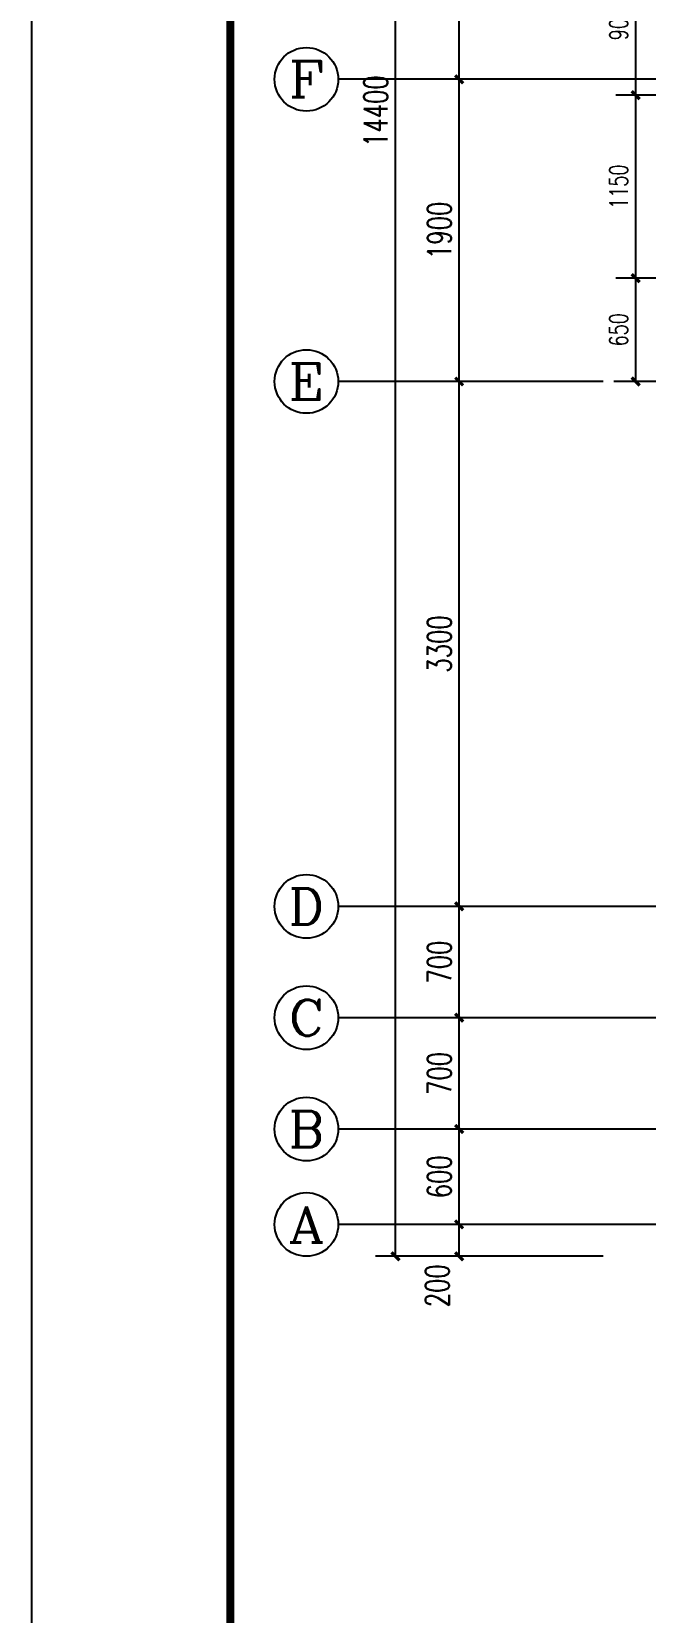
# Model space of a CAD drawing. Extents: x -287580 to -53108, y -522338 to -82629.
# Drawn here: x -157666 to -153807, y -475361 to -465422 of the extents above; entities that cross this region are included whole.
import ezdxf
from ezdxf.enums import TextEntityAlignment as Align

# ---------------------------------------------------------------- set-up
doc = ezdxf.new("R2010")
doc.units = 0
doc.header["$LTSCALE"] = 1000
doc.header["$MEASUREMENT"] = 0
doc.linetypes.add('DOTE', pattern=[2.42, 2, -0.2, 0.02, -0.2])
for name, color, linetype in [('AXIS', 3, 'Continuous'), ('AXIS_TEXT', 7, 'Continuous'), ('DOTE', 99, 'Continuous'), ('PUB_TITLE', 146, 'Continuous'), ('TWT_DIM', 3, 'Continuous')]:
    doc.layers.add(name, color=color, linetype=linetype)
doc.styles.add('_TCH_AXIS', font='COMPLEX', dxfattribs={"bigfont": 'GBCBIG'})
doc.styles.add('_TCH_DIM_T3', font='SIMPLEX', dxfattribs={"width": 0.705882, "bigfont": 'GBCBIG'})
doc.styles.add('COMPLEX', font='COMPLEX')
doc.dimstyles.new('_TCH_ARCH&&50', dxfattribs={"dimtxt": 148.75, "dimasz": 50, "dimexe": 125, "dimexo": 150, "dimgap": 50, "dimtad": 1, "dimdec": 0, "dimzin": 0, "dimdsep": 46, "dimtxsty": '_TCH_DIM_T3', "dimblk": 'ARCHTICK', "dimcen": 0.09, "dimclrt": 7, "dimazin": 2, "dimtfac": 1, "dimtdec": 0, "dimtix": 1, "dimtmove": 2, "dimatfit": 3, "dimfxl": 0, "dimtolj": 1, "dimtzin": 0, "dimarcsym": 0})
doc.dimstyles.new('_TWT_ARCH&&50', dxfattribs={"dimtxt": 114.75, "dimasz": 50, "dimexe": 125, "dimexo": 150, "dimgap": 50, "dimtad": 1, "dimdec": 0, "dimzin": 0, "dimdsep": 46, "dimtxsty": '_TCH_DIM_T3', "dimblk": 'ARCHTICK', "dimcen": 0.09, "dimclrd": 4, "dimclre": 4, "dimclrt": 4, "dimazin": 2, "dimtfac": 1, "dimtdec": 0, "dimtix": 1, "dimtmove": 2, "dimatfit": 3, "dimfxl": 0, "dimtolj": 1, "dimtzin": 0, "dimarcsym": 0})

# ---------------------------------------------------------------- blocks, each defined once
blk = doc.blocks.new('_ArchTick')
at = {"color": 0, "linetype": 'ByBlock', "const_width": 0.4}
blk.add_lwpolyline([(-0.5, -0.5), (0.5, 0.5)], dxfattribs=at)
blk = doc.blocks.new('*D160')
at = {"layer": 'AXIS', "color": 0, "lineweight": -2}
for p, q in [((-154073, -472921.5), (-155103.2, -472921.5)), ((-154978.2, -473121.5), (-154978.2, -472921.5)), ((-154073, -473121.5), (-155103.2, -473121.5))]:
    blk.add_line(p, q, dxfattribs=at)
at = {"layer": 'Defpoints', "color": 0}
for p in [(-154978.2, -472921.5), (-153923, -472921.5), (-153923, -473121.5)]:
    blk.add_point(p, dxfattribs=at)
at = {"layer": 'AXIS', "color": 0, "lineweight": -2, "xscale": 50, "yscale": 50, "zscale": 50}
for p, rotation in [((-154978.2, -472921.5), 90), ((-154978.2, -473121.5), 270)]:
    blk.add_blockref('_ArchTick', p, dxfattribs=dict(at, rotation=rotation))
at = {"layer": 'AXIS', "color": 7, "insert": (-155115.7, -473306.5), "char_height": 148.75, "attachment_point": 5, "rotation": 90, "style": '_TCH_DIM_T3'}
blk.add_mtext('\\A1;200', dxfattribs=at)
blk = doc.blocks.new('*D161')
at = {"layer": 'AXIS', "color": 0, "lineweight": -2}
for p, q in [((-154073, -472321.5), (-155103.2, -472321.5)), ((-154978.2, -472921.5), (-154978.2, -472321.5)), ((-154073, -472921.5), (-155103.2, -472921.5))]:
    blk.add_line(p, q, dxfattribs=at)
at = {"layer": 'Defpoints', "color": 0}
for p in [(-154978.2, -472321.5), (-153923, -472321.5), (-153923, -472921.5)]:
    blk.add_point(p, dxfattribs=at)
at = {"layer": 'AXIS', "color": 0, "lineweight": -2, "xscale": 50, "yscale": 50, "zscale": 50}
for p, rotation in [((-154978.2, -472321.5), 90), ((-154978.2, -472921.5), 270)]:
    blk.add_blockref('_ArchTick', p, dxfattribs=dict(at, rotation=rotation))
at = {"layer": 'AXIS', "color": 7, "insert": (-155102.5, -472621.5), "char_height": 148.75, "attachment_point": 5, "rotation": 90, "style": '_TCH_DIM_T3'}
blk.add_mtext('\\A1;600', dxfattribs=at)
blk = doc.blocks.new('*D162')
at = {"layer": 'AXIS', "color": 0, "lineweight": -2}
for p, q in [((-154073, -471621.5), (-155103.2, -471621.5)), ((-154978.2, -472321.5), (-154978.2, -471621.5)), ((-154073, -472321.5), (-155103.2, -472321.5))]:
    blk.add_line(p, q, dxfattribs=at)
at = {"layer": 'Defpoints', "color": 0}
for p in [(-154978.2, -471621.5), (-153923, -471621.5), (-153923, -472321.5)]:
    blk.add_point(p, dxfattribs=at)
at = {"layer": 'AXIS', "color": 0, "lineweight": -2, "xscale": 50, "yscale": 50, "zscale": 50}
for p, rotation in [((-154978.2, -471621.5), 90), ((-154978.2, -472321.5), 270)]:
    blk.add_blockref('_ArchTick', p, dxfattribs=dict(at, rotation=rotation))
at = {"layer": 'AXIS', "color": 7, "insert": (-155102.5, -471971.5), "char_height": 148.75, "attachment_point": 5, "rotation": 90, "style": '_TCH_DIM_T3'}
blk.add_mtext('\\A1;700', dxfattribs=at)
blk = doc.blocks.new('*D163')
at = {"layer": 'AXIS', "color": 0, "lineweight": -2}
for p, q in [((-154073, -470921.5), (-155103.2, -470921.5)), ((-154978.2, -471621.5), (-154978.2, -470921.5)), ((-154073, -471621.5), (-155103.2, -471621.5))]:
    blk.add_line(p, q, dxfattribs=at)
at = {"layer": 'Defpoints', "color": 0}
for p in [(-154978.2, -470921.5), (-153923, -470921.5), (-153923, -471621.5)]:
    blk.add_point(p, dxfattribs=at)
at = {"layer": 'AXIS', "color": 0, "lineweight": -2, "xscale": 50, "yscale": 50, "zscale": 50}
for p, rotation in [((-154978.2, -470921.5), 90), ((-154978.2, -471621.5), 270)]:
    blk.add_blockref('_ArchTick', p, dxfattribs=dict(at, rotation=rotation))
at = {"layer": 'AXIS', "color": 7, "insert": (-155102.5, -471271.5), "char_height": 148.75, "attachment_point": 5, "rotation": 90, "style": '_TCH_DIM_T3'}
blk.add_mtext('\\A1;700', dxfattribs=at)
blk = doc.blocks.new('*D164')
at = {"layer": 'AXIS', "color": 0, "lineweight": -2}
for p, q in [((-154073, -467621.5), (-155103.2, -467621.5)), ((-154978.2, -470921.5), (-154978.2, -467621.5)), ((-154073, -470921.5), (-155103.2, -470921.5))]:
    blk.add_line(p, q, dxfattribs=at)
at = {"layer": 'Defpoints', "color": 0}
for p in [(-154978.2, -467621.5), (-153923, -467621.5), (-153923, -470921.5)]:
    blk.add_point(p, dxfattribs=at)
at = {"layer": 'AXIS', "color": 0, "lineweight": -2, "xscale": 50, "yscale": 50, "zscale": 50}
for p, rotation in [((-154978.2, -467621.5), 90), ((-154978.2, -470921.5), 270)]:
    blk.add_blockref('_ArchTick', p, dxfattribs=dict(at, rotation=rotation))
at = {"layer": 'AXIS', "color": 7, "insert": (-155102.5, -469271.5), "char_height": 148.75, "attachment_point": 5, "rotation": 90, "style": '_TCH_DIM_T3'}
blk.add_mtext('\\A1;3300', dxfattribs=at)
blk = doc.blocks.new('*D165')
at = {"layer": 'AXIS', "color": 0, "lineweight": -2}
for p, q in [((-154073, -465721.5), (-155103.2, -465721.5)), ((-154978.2, -467621.5), (-154978.2, -465721.5)), ((-154073, -467621.5), (-155103.2, -467621.5))]:
    blk.add_line(p, q, dxfattribs=at)
at = {"layer": 'Defpoints', "color": 0}
for p in [(-154978.2, -465721.5), (-153923, -465721.5), (-153923, -467621.5)]:
    blk.add_point(p, dxfattribs=at)
at = {"layer": 'AXIS', "color": 0, "lineweight": -2, "xscale": 50, "yscale": 50, "zscale": 50}
for p, rotation in [((-154978.2, -465721.5), 90), ((-154978.2, -467621.5), 270)]:
    blk.add_blockref('_ArchTick', p, dxfattribs=dict(at, rotation=rotation))
at = {"layer": 'AXIS', "color": 7, "insert": (-155102.5, -466671.5), "char_height": 148.75, "attachment_point": 5, "rotation": 90, "style": '_TCH_DIM_T3'}
blk.add_mtext('\\A1;1900', dxfattribs=at)
blk = doc.blocks.new('*D166')
at = {"layer": 'AXIS', "color": 0, "lineweight": -2}
for p, q in [((-154073, -464421.5), (-155103.2, -464421.5)), ((-154978.2, -465721.5), (-154978.2, -464421.5)), ((-154073, -465721.5), (-155103.2, -465721.5))]:
    blk.add_line(p, q, dxfattribs=at)
at = {"layer": 'Defpoints', "color": 0}
for p in [(-154978.2, -464421.5), (-153923, -464421.5), (-153923, -465721.5)]:
    blk.add_point(p, dxfattribs=at)
at = {"layer": 'AXIS', "color": 0, "lineweight": -2, "xscale": 50, "yscale": 50, "zscale": 50}
for p, rotation in [((-154978.2, -464421.5), 90), ((-154978.2, -465721.5), 270)]:
    blk.add_blockref('_ArchTick', p, dxfattribs=dict(at, rotation=rotation))
at = {"layer": 'AXIS', "color": 7, "insert": (-155102.5, -465071.5), "char_height": 148.75, "attachment_point": 5, "rotation": 90, "style": '_TCH_DIM_T3'}
blk.add_mtext('\\A1;1300', dxfattribs=at)
blk = doc.blocks.new('*D172')
at = {"layer": 'AXIS', "color": 0, "lineweight": -2}
for p, q in [((-154073, -458721.5), (-155503.2, -458721.5)), ((-155378.2, -473121.5), (-155378.2, -458721.5)), ((-154073, -473121.5), (-155503.2, -473121.5))]:
    blk.add_line(p, q, dxfattribs=at)
at = {"layer": 'Defpoints', "color": 0}
for p in [(-155378.2, -458721.5), (-153923, -458721.5), (-153923, -473121.5)]:
    blk.add_point(p, dxfattribs=at)
at = {"layer": 'AXIS', "color": 0, "lineweight": -2, "xscale": 50, "yscale": 50, "zscale": 50}
for p, rotation in [((-155378.2, -458721.5), 90), ((-155378.2, -473121.5), 270)]:
    blk.add_blockref('_ArchTick', p, dxfattribs=dict(at, rotation=rotation))
at = {"layer": 'AXIS', "color": 7, "insert": (-155502.5, -465921.5), "char_height": 148.75, "attachment_point": 5, "rotation": 90, "style": '_TCH_DIM_T3'}
blk.add_mtext('\\A1;14400', dxfattribs=at)
blk = doc.blocks.new('*D780')
at = {"layer": 'Defpoints', "color": 0}
for p in [(-153868, -466971.5), (-153144, -466971.5), (-153144, -467621.5)]:
    blk.add_point(p, dxfattribs=at)
at = {"layer": 'TWT_DIM', "color": 4, "lineweight": -2}
for p, q in [((-153294, -466971.5), (-153993, -466971.5)), ((-153868, -467621.5), (-153868, -466971.5)), ((-153294, -467621.5), (-153993, -467621.5))]:
    blk.add_line(p, q, dxfattribs=at)
at = {"layer": 'TWT_DIM', "color": 4, "lineweight": -2, "xscale": 50, "yscale": 50, "zscale": 50}
for p, rotation in [((-153868, -466971.5), 90), ((-153868, -467621.5), 270)]:
    blk.add_blockref('_ArchTick', p, dxfattribs=dict(at, rotation=rotation))
at = {"layer": 'TWT_DIM', "color": 4, "insert": (-153975.4, -467296.5), "char_height": 114.75, "attachment_point": 5, "rotation": 90, "style": '_TCH_DIM_T3'}
blk.add_mtext('\\A1;650', dxfattribs=at)
blk = doc.blocks.new('*D781')
at = {"layer": 'Defpoints', "color": 0}
for p in [(-153868, -465821.5), (-153144, -465821.5), (-153144, -466971.5)]:
    blk.add_point(p, dxfattribs=at)
at = {"layer": 'TWT_DIM', "color": 4, "lineweight": -2}
for p, q in [((-153294, -465821.5), (-153993, -465821.5)), ((-153868, -466971.5), (-153868, -465821.5)), ((-153294, -466971.5), (-153993, -466971.5))]:
    blk.add_line(p, q, dxfattribs=at)
at = {"layer": 'TWT_DIM', "color": 4, "lineweight": -2, "xscale": 50, "yscale": 50, "zscale": 50}
for p, rotation in [((-153868, -465821.5), 90), ((-153868, -466971.5), 270)]:
    blk.add_blockref('_ArchTick', p, dxfattribs=dict(at, rotation=rotation))
at = {"layer": 'TWT_DIM', "color": 4, "insert": (-153975.4, -466396.5), "char_height": 114.75, "attachment_point": 5, "rotation": 90, "style": '_TCH_DIM_T3'}
blk.add_mtext('\\A1;1150', dxfattribs=at)
blk = doc.blocks.new('*D782')
at = {"layer": 'Defpoints', "color": 0}
for p in [(-153868, -464921.5), (-153144, -464921.5), (-153144, -465821.5)]:
    blk.add_point(p, dxfattribs=at)
at = {"layer": 'TWT_DIM', "color": 4, "lineweight": -2}
for p, q in [((-153294, -464921.5), (-153993, -464921.5)), ((-153868, -465821.5), (-153868, -464921.5)), ((-153294, -465821.5), (-153993, -465821.5))]:
    blk.add_line(p, q, dxfattribs=at)
at = {"layer": 'TWT_DIM', "color": 4, "lineweight": -2, "xscale": 50, "yscale": 50, "zscale": 50}
for p, rotation in [((-153868, -464921.5), 90), ((-153868, -465821.5), 270)]:
    blk.add_blockref('_ArchTick', p, dxfattribs=dict(at, rotation=rotation))
at = {"layer": 'TWT_DIM', "color": 4, "insert": (-153975.4, -465371.5), "char_height": 114.75, "attachment_point": 5, "rotation": 90, "style": '_TCH_DIM_T3'}
blk.add_mtext('\\A1;900', dxfattribs=at)
blk = doc.blocks.new('_AXISO')
blk.add_circle((0, 0), 0.5)
at = {"layer": 'AXIS_TEXT', "style": 'COMPLEX', "width": 1.041667}
blk.add_attdef('A', text='', height=0.56, dxfattribs=at).set_placement((-0.25, -0.28), (0.25, -0.28), align=Align.FIT)

msp = doc.modelspace()

# ---------------------------------------------------------------- linework, layer by layer
at = {"layer": 'AXIS'}
for p, q in [((-154485.4, -465721.5), (-155738.2, -465721.5)), ((-154485.4, -467621.5), (-155738.2, -467621.5)), ((-154485.4, -470921.5), (-155738.2, -470921.5)), ((-154485.4, -471621.5), (-155738.2, -471621.5)), ((-154485.4, -472321.5), (-155738.2, -472321.5)), ((-154485.4, -472921.5), (-155738.2, -472921.5))]:
    msp.add_line(p, q, dxfattribs=at)
at = {"layer": 'DOTE', "linetype": 'DOTE'}
for p, q in [((-148385, -465721.5), (-154976.8, -465721.5)), ((-151785, -467621.5), (-154956.2, -467621.5)), ((-128085, -470921.5), (-154956.2, -470921.5)), ((-128085, -471621.5), (-154956.2, -471621.5)), ((-128085, -472321.5, 0), (-154956.2, -472321.5, 0)), ((-128085, -472921.5, 0), (-154956.2, -472921.5, 0))]:
    msp.add_line(p, q, dxfattribs=at)
at = {"layer": 'PUB_TITLE'}
msp.add_lwpolyline([(-157666, -480915.5), (-115616, -480915.5), (-115616, -451215.5), (-157666, -451215.5)], close=True, dxfattribs=at)
at = {"layer": 'PUB_TITLE', "const_width": 50}
msp.add_lwpolyline([(-156416, -480415.5), (-116116, -480415.5), (-116116, -451715.5), (-156416, -451715.5)], close=True, dxfattribs=at)

# ---------------------------------------------------------------- block references
at = {"layer": 'AXIS'}
ref = msp.add_blockref('_AXISO', (-155938.2, -465721.5), dxfattribs=dict(at, xscale=400, yscale=400, zscale=400))
ref.add_attrib('A', 'F', dxfattribs={"layer": 'AXIS_TEXT', "height": 226.3, "style": '_TCH_AXIS', "width": 1.3125}).set_placement((-156051.3, -465834.6), (-155825, -465834.6), align=Align.FIT)
ref = msp.add_blockref('_AXISO', (-155938.2, -467621.5), dxfattribs=dict(at, xscale=400, yscale=400, zscale=400))
ref.add_attrib('A', 'E', dxfattribs={"layer": 'AXIS_TEXT', "height": 226.3, "style": '_TCH_AXIS', "width": 1.3125}).set_placement((-156051.3, -467734.6), (-155825, -467734.6), align=Align.FIT)
ref = msp.add_blockref('_AXISO', (-155938.2, -470921.5), dxfattribs=dict(at, xscale=400, yscale=400, zscale=400))
ref.add_attrib('A', 'D', dxfattribs={"layer": 'AXIS_TEXT', "height": 226.3, "style": '_TCH_AXIS', "width": 1.235294}).set_placement((-156051.3, -471034.6), (-155825, -471034.6), align=Align.FIT)
ref = msp.add_blockref('_AXISO', (-155938.2, -471621.5), dxfattribs=dict(at, xscale=400, yscale=400, zscale=400))
ref.add_attrib('A', 'C', dxfattribs={"layer": 'AXIS_TEXT', "height": 226.3, "style": '_TCH_AXIS', "width": 1.4}).set_placement((-156051.3, -471734.6), (-155825, -471734.6), align=Align.FIT)
ref = msp.add_blockref('_AXISO', (-155938.2, -472321.5), dxfattribs=dict(at, xscale=400, yscale=400, zscale=400))
ref.add_attrib('A', 'B', dxfattribs={"layer": 'AXIS_TEXT', "height": 226.3, "style": '_TCH_AXIS', "width": 1.235294}).set_placement((-156051.3, -472434.6), (-155825, -472434.6), align=Align.FIT)
ref = msp.add_blockref('_AXISO', (-155938.2, -472921.5), dxfattribs=dict(at, xscale=400, yscale=400, zscale=400))
ref.add_attrib('A', 'A', dxfattribs={"layer": 'AXIS_TEXT', "height": 226.3, "style": '_TCH_AXIS', "width": 1.166667}).set_placement((-156051.3, -473034.6), (-155825, -473034.6), align=Align.FIT)

# ---------------------------------------------------------------- dimensions: what is measured, and where the dimension line sits
for p1, p2, distance, picture, middle in [((-153923, -473121.5), (-153923, -458721.5), 1455.2, '*D172', (-155502.5, -465921.5)), ((-153923, -465721.5), (-153923, -464421.5), 1055.2, '*D166', (-155102.5, -465071.5)), ((-153923, -467621.5), (-153923, -465721.5), 1055.2, '*D165', (-155102.5, -466671.5)), ((-153923, -470921.5), (-153923, -467621.5), 1055.2, '*D164', (-155102.5, -469271.5)), ((-153923, -471621.5), (-153923, -470921.5), 1055.2, '*D163', (-155102.5, -471271.5)), ((-153923, -472321.5), (-153923, -471621.5), 1055.2, '*D162', (-155102.5, -471971.5)), ((-153923, -472921.5), (-153923, -472321.5), 1055.2, '*D161', (-155102.5, -472621.5))]:
    dim = msp.add_aligned_dim(p1=p1, p2=p2, distance=distance, dimstyle='_TCH_ARCH&&50', dxfattribs=at)
    dim.commit()
    dim.dimension.update_dxf_attribs({"geometry": picture, "text_midpoint": middle})
dim = msp.add_linear_dim(base=(-154978.2, -472921.5), p1=(-153923, -473121.5), p2=(-153923, -472921.5), angle=90, dimstyle='_TCH_ARCH&&50', dxfattribs=at)
dim.commit()
dim.dimension.update_dxf_attribs({"geometry": '*D160', "text_midpoint": (-155115.7, -473306.5), "dimtype": 129})
at = {"layer": 'TWT_DIM'}
for p1, p2, picture, middle in [((-153144, -465821.5), (-153144, -464921.5), '*D782', (-153975.4, -465371.5)), ((-153144, -466971.5), (-153144, -465821.5), '*D781', (-153975.4, -466396.5)), ((-153144, -467621.5), (-153144, -466971.5), '*D780', (-153975.4, -467296.5))]:
    dim = msp.add_aligned_dim(p1=p1, p2=p2, distance=724, dimstyle='_TWT_ARCH&&50', dxfattribs=at)
    dim.commit()
    dim.dimension.update_dxf_attribs({"geometry": picture, "text_midpoint": middle})

doc.saveas('drawing.dxf')
